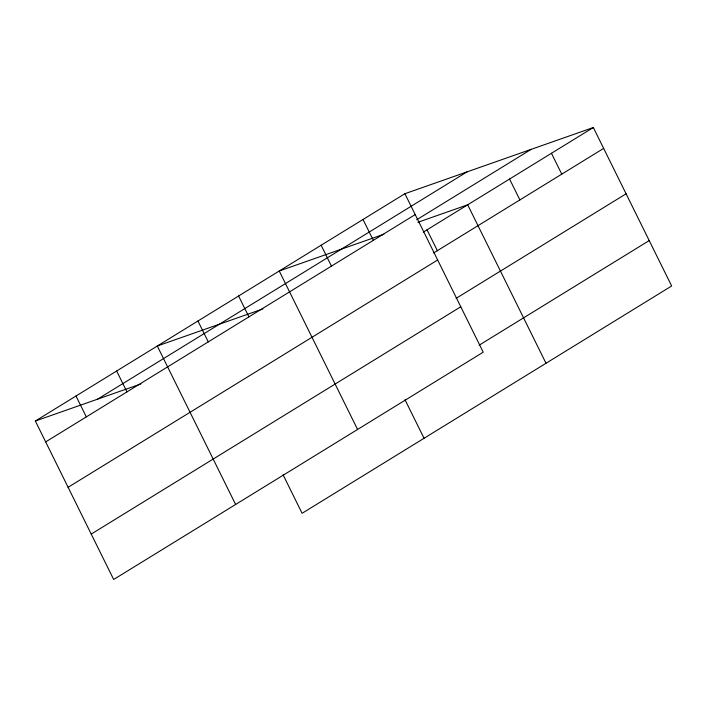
<?xml version="1.0" encoding="UTF-8"?>
<svg xmlns="http://www.w3.org/2000/svg" width="707" height="707" viewBox="0 0 707 707"><rect width="100%" height="100%" fill="white"/><g stroke="black" fill="none" stroke-linecap="round" stroke-linejoin="round"><path stroke-width="1.06" d="M404.899 193.709L483.217 352.174L113.668 579.484L35.35 421.019L404.899 193.709L593.332 127.516L671.65 285.982L302.101 513.291L283.074 474.795M97.531 399.181L467.08 171.863M45.672 441.902L415.212 214.583M416.67 219.78L531.151 149.363M423.343 232.082L593.332 127.516M433.656 252.956L603.654 148.39M68.111 487.3L437.651 259.99M456.103 298.363L626.093 193.798M91.23 534.077L460.778 306.767M479.222 345.14L649.212 240.574M383.804 234.273L279.247 270.993L357.565 429.458M417.943 222.281L467.689 204.8L546.007 363.265M262.889 308.924L157.299 346.006L235.617 504.471M35.35 421.019L140.932 383.936M551.451 153.278L561.773 174.161M509.57 179.039L519.892 199.922M427.037 229.81L437.359 250.685M363.018 219.47L373.331 240.345M405.031 399.782L424.05 438.278M321.137 245.232L331.45 266.115M238.604 296.003L248.917 316.877M197.951 321.005L208.273 341.879M116.646 371.016L126.968 391.89M76.002 396.017L86.316 416.891"/></g></svg>
